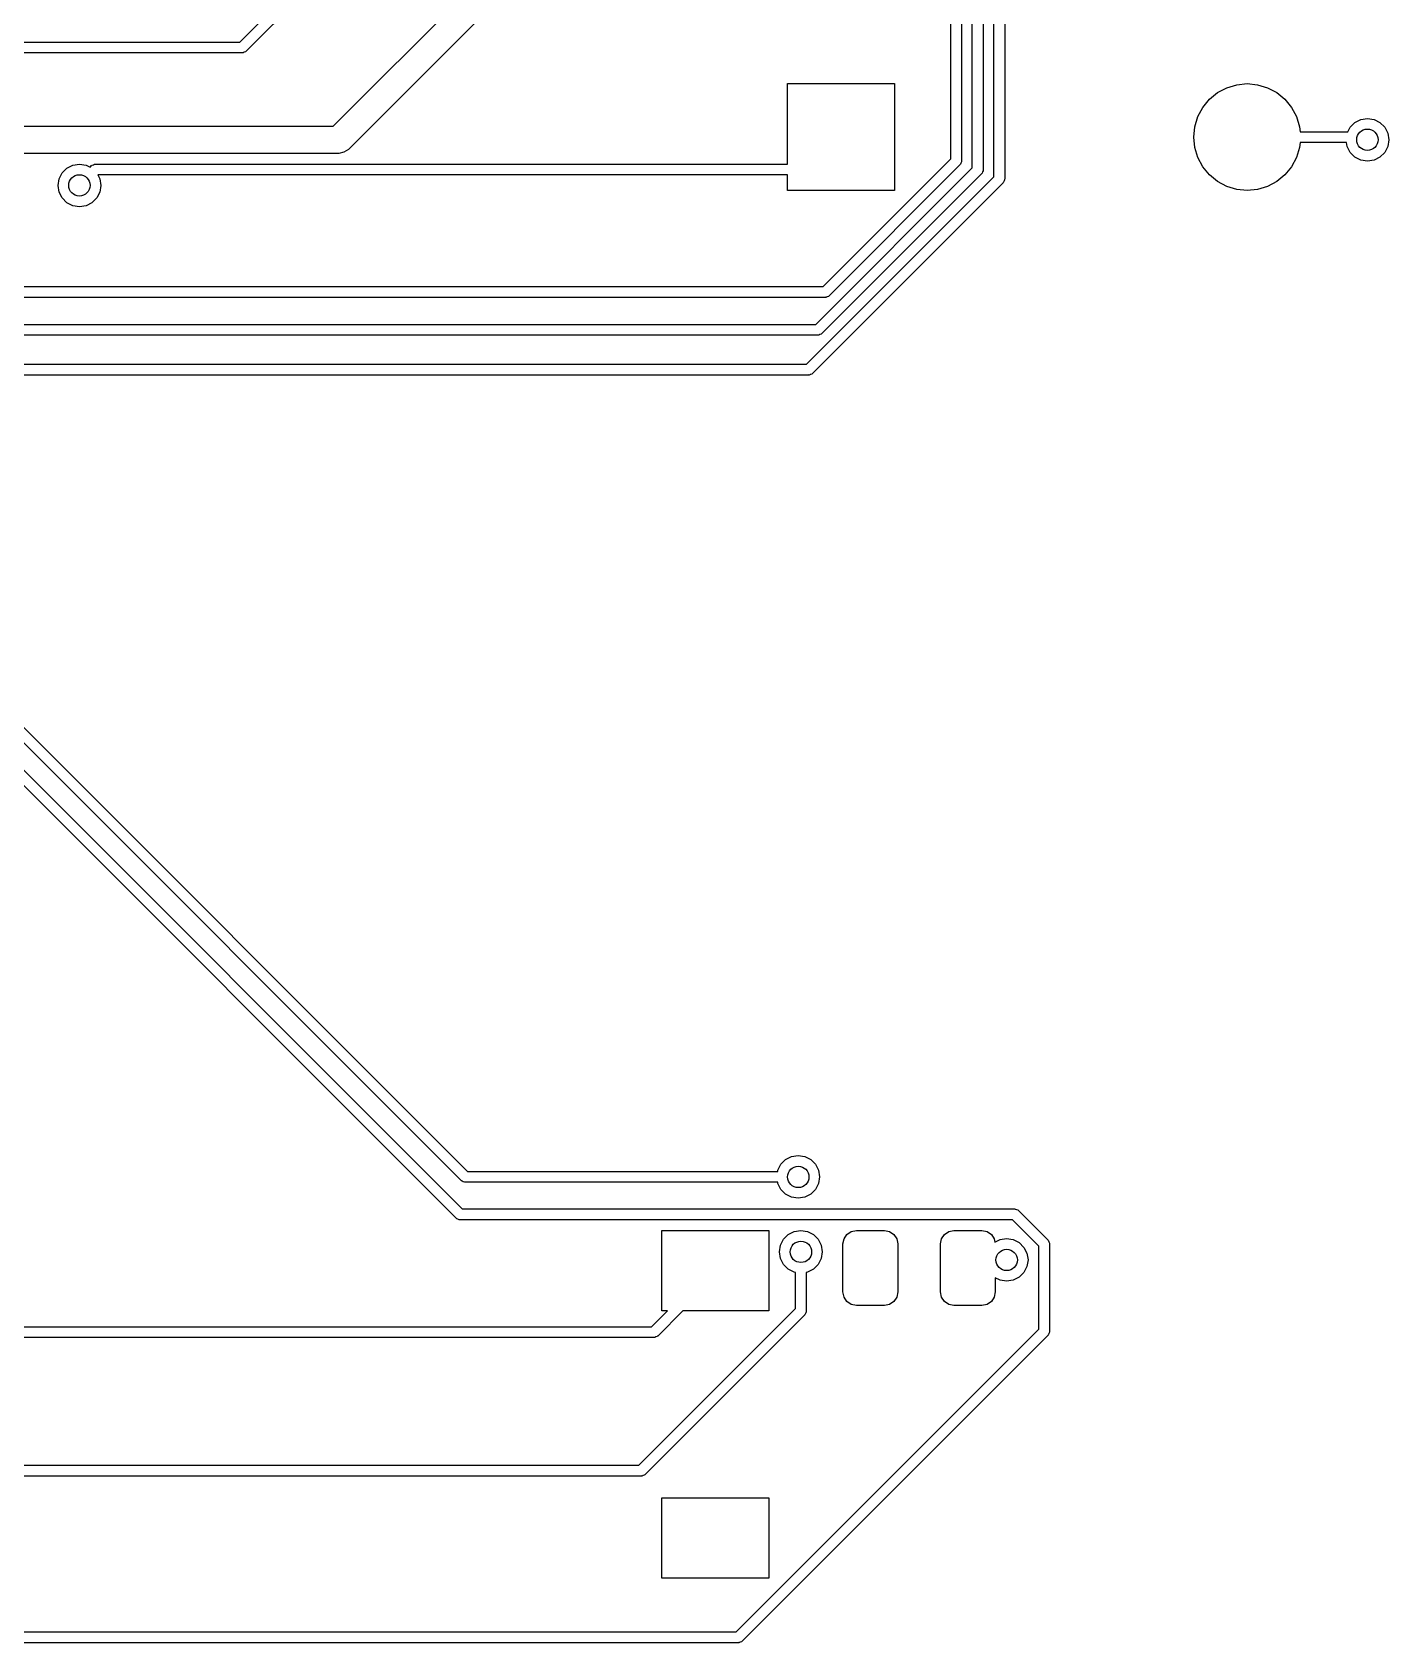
# Model space of a CAD drawing. Extents: x 5.11 to 8.2, y -3.91 to -1.13.
# Drawn here: x 7.198 to 8.197, y -3.908 to -2.722 of the extents above; entities that cross this region are included whole.
import ezdxf

# ---------------------------------------------------------------- set-up
doc = ezdxf.new("R2010")
doc.units = 0
doc.header["$MEASUREMENT"] = 0
doc.layers.add('BLACK', color=7, linetype='CONTINUOUS')

msp = doc.modelspace()

# ---------------------------------------------------------------- linework, layer by layer
at = {"layer": 'BLACK', "linetype": 'CONTINUOUS'}
for p, q in [((7.87414, -2.81521), (7.87414, -2.15736)), ((7.88214, -2.1557), (7.88214, -2.81687)), ((7.89002, -2.82178), (7.89002, -2.3041)), ((7.89802, -2.30575), (7.89802, -2.82344)), ((7.90589, -2.82836), (7.90589, -2.31067)), ((7.91389, -2.31233), (7.91389, -2.83002)), ((7.35057, -2.7292), (7.45856, -2.62121)), ((7.46075, -2.63034), (7.35506, -2.73603)), ((7.41921, -2.79118), (7.58055, -2.62984)), ((7.59762, -2.64105), (7.43042, -2.80825)), ((6.97638, -2.7292), (7.35057, -2.7292)), ((7.35223, -2.7372), (6.97638, -2.7372)), ((7.35254, -2.7371), (7.35223, -2.7372)), ((7.35285, -2.73716), (7.35254, -2.7371)), ((7.35369, -2.73673), (7.35285, -2.73716)), ((7.35458, -2.73644), (7.35369, -2.73673)), ((7.35477, -2.73618), (7.35458, -2.73644)), ((7.35506, -2.73603), (7.35477, -2.73618)), ((7.75394, -2.81906), (7.75394, -2.75984)), ((7.75394, -2.75984), (7.83268, -2.75984)), ((7.83268, -2.75984), (7.83268, -2.83858)), ((8.07065, -2.76648), (8.07745, -2.76284)), ((8.07745, -2.76284), (8.08484, -2.7606)), ((8.08484, -2.7606), (8.09252, -2.75984)), ((8.09252, -2.75984), (8.1002, -2.7606)), ((8.1002, -2.7606), (8.10759, -2.76284)), ((8.10759, -2.76284), (8.11439, -2.76648)), ((8.05978, -2.77734), (8.06468, -2.77137)), ((8.06468, -2.77137), (8.07065, -2.76648)), ((8.11439, -2.76648), (8.12036, -2.77137)), ((8.12036, -2.77137), (8.12525, -2.77734)), ((8.05391, -2.79153), (8.05615, -2.78415)), ((8.05615, -2.78415), (8.05978, -2.77734)), ((8.12525, -2.77734), (8.12889, -2.78415)), ((8.12889, -2.78415), (8.13113, -2.79153)), ((8.17185, -2.78844), (8.17624, -2.7862)), ((8.17624, -2.7862), (8.1811, -2.78543)), ((8.1811, -2.78543), (8.18597, -2.7862)), ((8.18597, -2.7862), (8.19036, -2.78844)), ((7.06615, -2.79118), (7.41921, -2.79118)), ((8.05315, -2.79921), (8.05391, -2.79153)), ((8.13113, -2.79153), (8.1315, -2.79521)), ((8.1315, -2.79521), (8.16669, -2.79521)), ((8.16669, -2.79521), (8.16836, -2.79192)), ((8.16836, -2.79192), (8.17185, -2.78844)), ((8.19036, -2.78844), (8.19384, -2.79192)), ((8.19384, -2.79192), (8.19608, -2.79631)), ((8.19608, -2.79631), (8.19685, -2.80118)), ((7.42718, -2.81042), (7.42335, -2.81118)), ((7.43042, -2.80825), (7.42718, -2.81042)), ((7.43042, -2.80825), (7.43042, -2.80825)), ((8.05391, -2.80689), (8.05315, -2.79921)), ((8.05615, -2.81428), (8.05391, -2.80689)), ((8.13113, -2.80689), (8.12889, -2.81428)), ((8.1315, -2.80321), (8.13113, -2.80689)), ((8.16568, -2.80321), (8.1315, -2.80321)), ((8.16613, -2.80605), (8.16568, -2.80321)), ((8.16836, -2.81044), (8.16613, -2.80605)), ((8.17185, -2.81392), (8.16836, -2.81044)), ((8.19384, -2.81044), (8.19036, -2.81392)), ((8.19608, -2.80605), (8.19384, -2.81044)), ((8.19685, -2.80118), (8.19608, -2.80605)), ((7.42335, -2.81118), (7.06201, -2.81118)), ((7.21954, -2.82553), (7.22303, -2.82204)), ((7.22303, -2.82204), (7.22742, -2.81981)), ((7.22742, -2.81981), (7.23228, -2.81904)), ((7.23228, -2.81904), (7.23715, -2.81981)), ((7.23715, -2.81981), (7.2401, -2.82131)), ((7.2401, -2.82131), (7.24118, -2.82023)), ((7.24118, -2.82023), (7.24147, -2.82008)), ((7.24147, -2.82008), (7.24166, -2.81982)), ((7.24166, -2.81982), (7.24255, -2.81953)), ((7.24255, -2.81953), (7.24339, -2.8191)), ((7.24339, -2.8191), (7.2437, -2.81915)), ((7.2437, -2.81915), (7.24401, -2.81906)), ((7.24401, -2.81906), (7.75394, -2.81906)), ((7.77471, -2.93709), (7.89002, -2.82178)), ((7.78008, -2.90927), (7.87414, -2.81521)), ((7.88097, -2.81969), (7.78457, -2.9161)), ((7.88112, -2.81941), (7.88097, -2.81969)), ((7.88138, -2.81922), (7.88112, -2.81941)), ((7.88167, -2.81833), (7.88138, -2.81922)), ((7.88209, -2.81749), (7.88167, -2.81833)), ((7.88214, -2.81687), (7.88204, -2.81717)), ((7.88204, -2.81717), (7.88209, -2.81749)), ((8.05978, -2.82109), (8.05615, -2.81428)), ((8.06468, -2.82705), (8.05978, -2.82109)), ((8.12525, -2.82109), (8.12036, -2.82705)), ((8.12889, -2.81428), (8.12525, -2.82109)), ((8.17624, -2.81616), (8.17185, -2.81392)), ((8.1811, -2.81693), (8.17624, -2.81616)), ((8.18597, -2.81616), (8.1811, -2.81693)), ((8.19036, -2.81392), (8.18597, -2.81616)), ((7.21654, -2.83478), (7.21731, -2.82992)), ((7.21731, -2.82992), (7.21954, -2.82553)), ((7.75394, -2.82706), (7.2458, -2.82706)), ((7.2458, -2.82706), (7.24726, -2.82992)), ((7.24726, -2.82992), (7.24803, -2.83478)), ((7.75394, -2.83858), (7.75394, -2.82706)), ((7.76778, -2.96647), (7.90589, -2.82836)), ((7.91272, -2.83284), (7.77226, -2.9733)), ((7.89684, -2.82627), (7.77919, -2.94392)), ((7.89699, -2.82598), (7.89684, -2.82627)), ((7.89725, -2.82579), (7.89699, -2.82598)), ((7.89754, -2.8249), (7.89725, -2.82579)), ((7.89797, -2.82407), (7.89754, -2.8249)), ((7.89802, -2.82344), (7.89792, -2.82375)), ((7.89792, -2.82375), (7.89797, -2.82407)), ((7.91286, -2.83256), (7.91272, -2.83284)), ((7.91313, -2.83237), (7.91286, -2.83256)), ((7.91342, -2.83148), (7.91313, -2.83237)), ((7.91384, -2.83064), (7.91342, -2.83148)), ((7.91389, -2.83002), (7.91379, -2.83032)), ((7.91379, -2.83032), (7.91384, -2.83064)), ((8.07065, -2.83195), (8.06468, -2.82705)), ((8.07745, -2.83559), (8.07065, -2.83195)), ((8.11439, -2.83195), (8.10759, -2.83559)), ((8.12036, -2.82705), (8.11439, -2.83195)), ((7.21731, -2.83965), (7.21654, -2.83478)), ((7.21954, -2.84404), (7.21731, -2.83965)), ((7.22303, -2.84752), (7.21954, -2.84404)), ((7.24502, -2.84404), (7.24154, -2.84752)), ((7.24726, -2.83965), (7.24502, -2.84404)), ((7.24803, -2.83478), (7.24726, -2.83965)), ((7.83268, -2.83858), (7.75394, -2.83858)), ((8.08484, -2.83783), (8.07745, -2.83559)), ((8.09252, -2.83858), (8.08484, -2.83783)), ((8.1002, -2.83783), (8.09252, -2.83858)), ((8.10759, -2.83559), (8.1002, -2.83783)), ((7.22742, -2.84976), (7.22303, -2.84752)), ((7.23228, -2.85053), (7.22742, -2.84976)), ((7.23715, -2.84976), (7.23228, -2.85053)), ((7.24154, -2.84752), (7.23715, -2.84976)), ((7.50978, -3.59529), (6.8141, -2.89961)), ((6.82093, -2.89512), (7.51426, -3.58846)), ((7.51367, -3.56768), (6.8456, -2.89961)), ((6.85243, -2.89512), (7.51816, -3.56085)), ((6.91906, -2.90927), (7.78008, -2.90927)), ((7.78174, -2.91727), (6.91906, -2.91727)), ((7.78205, -2.91717), (7.78174, -2.91727)), ((7.78237, -2.91722), (7.78205, -2.91717)), ((7.7832, -2.91679), (7.78237, -2.91722)), ((7.78409, -2.9165), (7.7832, -2.91679)), ((7.78428, -2.91624), (7.78409, -2.9165)), ((7.78457, -2.9161), (7.78428, -2.91624)), ((6.94689, -2.93709), (7.77471, -2.93709)), ((7.77637, -2.94509), (6.94689, -2.94509)), ((7.77667, -2.94499), (7.77637, -2.94509)), ((7.77699, -2.94504), (7.77667, -2.94499)), ((7.77783, -2.94462), (7.77699, -2.94504)), ((7.77872, -2.94433), (7.77783, -2.94462)), ((7.77891, -2.94407), (7.77872, -2.94433)), ((7.77919, -2.94392), (7.77891, -2.94407)), ((6.99346, -2.96647), (7.76778, -2.96647)), ((7.76943, -2.97447), (6.99346, -2.97447)), ((7.76974, -2.97437), (7.76943, -2.97447)), ((7.77006, -2.97442), (7.76974, -2.97437)), ((7.77089, -2.974), (7.77006, -2.97442)), ((7.77178, -2.97371), (7.77089, -2.974)), ((7.77197, -2.97345), (7.77178, -2.97371)), ((7.77226, -2.9733), (7.77197, -2.97345)), ((7.74683, -3.55999), (7.74907, -3.5556)), ((7.74907, -3.5556), (7.75255, -3.55211)), ((7.75255, -3.55211), (7.75694, -3.54988)), ((7.75694, -3.54988), (7.76181, -3.54911)), ((7.76181, -3.54911), (7.76668, -3.54988)), ((7.76668, -3.54988), (7.77107, -3.55211)), ((7.77107, -3.55211), (7.77455, -3.5556)), ((7.77455, -3.5556), (7.77679, -3.55999)), ((7.51396, -3.56783), (7.51367, -3.56768)), ((7.51415, -3.56809), (7.51396, -3.56783)), ((7.51504, -3.56838), (7.51415, -3.56809)), ((7.51587, -3.56881), (7.51504, -3.56838)), ((7.51619, -3.56875), (7.51587, -3.56881)), ((7.5165, -3.56885), (7.51619, -3.56875)), ((7.7467, -3.56885), (7.5165, -3.56885)), ((7.51816, -3.56085), (7.7467, -3.56085)), ((7.7467, -3.56085), (7.74683, -3.55999)), ((7.74683, -3.56972), (7.7467, -3.56885)), ((7.77679, -3.55999), (7.77756, -3.56485)), ((7.77756, -3.56485), (7.77679, -3.56972)), ((7.74907, -3.57411), (7.74683, -3.56972)), ((7.75255, -3.57759), (7.74907, -3.57411)), ((7.75694, -3.57983), (7.75255, -3.57759)), ((7.76181, -3.5806), (7.75694, -3.57983)), ((7.76668, -3.57983), (7.76181, -3.5806)), ((7.77107, -3.57759), (7.76668, -3.57983)), ((7.77455, -3.57411), (7.77107, -3.57759)), ((7.77679, -3.56972), (7.77455, -3.57411)), ((7.51426, -3.58846), (7.9212, -3.58846)), ((7.9212, -3.58846), (7.9215, -3.58856)), ((7.9215, -3.58856), (7.92182, -3.58851)), ((7.92182, -3.58851), (7.92266, -3.58893)), ((7.92266, -3.58893), (7.92355, -3.58922)), ((7.92355, -3.58922), (7.92374, -3.58948)), ((7.92374, -3.58948), (7.92403, -3.58963)), ((7.92403, -3.58963), (7.9458, -3.61141)), ((7.51007, -3.59543), (7.50978, -3.59529)), ((7.51026, -3.59569), (7.51007, -3.59543)), ((7.51115, -3.59598), (7.51026, -3.59569)), ((7.51198, -3.59641), (7.51115, -3.59598)), ((7.5123, -3.59636), (7.51198, -3.59641)), ((7.51261, -3.59646), (7.5123, -3.59636)), ((7.91954, -3.59646), (7.51261, -3.59646)), ((7.66142, -3.66339), (7.66142, -3.60433)), ((7.66142, -3.60433), (7.74016, -3.60433)), ((7.74016, -3.60433), (7.74016, -3.66339)), ((7.7545, -3.60732), (7.75889, -3.60508)), ((7.75889, -3.60508), (7.76376, -3.60431)), ((7.76376, -3.60431), (7.76863, -3.60508)), ((7.76863, -3.60508), (7.77302, -3.60732)), ((7.79767, -3.60721), (7.80086, -3.60508)), ((7.80086, -3.60508), (7.80463, -3.60433)), ((7.80463, -3.60433), (7.8253, -3.60433)), ((7.8253, -3.60433), (7.82906, -3.60508)), ((7.82906, -3.60508), (7.83225, -3.60721)), ((7.86952, -3.60721), (7.87271, -3.60508)), ((7.87271, -3.60508), (7.87648, -3.60433)), ((7.87648, -3.60433), (7.89715, -3.60433)), ((7.89715, -3.60433), (7.90091, -3.60508)), ((7.90091, -3.60508), (7.90411, -3.60721)), ((7.93898, -3.61589), (7.91954, -3.59646)), ((7.74801, -3.62006), (7.74878, -3.61519)), ((7.74878, -3.61519), (7.75102, -3.6108)), ((7.75102, -3.6108), (7.7545, -3.60732)), ((7.77302, -3.60732), (7.7765, -3.6108)), ((7.7765, -3.6108), (7.77874, -3.61519)), ((7.77874, -3.61519), (7.77951, -3.62006)), ((7.79478, -3.61417), (7.79553, -3.61041)), ((7.79478, -3.64961), (7.79478, -3.61417)), ((7.79553, -3.61041), (7.79767, -3.60721)), ((7.83225, -3.60721), (7.83439, -3.61041)), ((7.83439, -3.61041), (7.83514, -3.61417)), ((7.83514, -3.61417), (7.83514, -3.64961)), ((7.86663, -3.61417), (7.86738, -3.61041)), ((7.86663, -3.64961), (7.86663, -3.61417)), ((7.86738, -3.61041), (7.86952, -3.60721)), ((7.90411, -3.60721), (7.90624, -3.61041)), ((7.90624, -3.61041), (7.90674, -3.61292)), ((7.90674, -3.61292), (7.91049, -3.61101)), ((7.91049, -3.61101), (7.91535, -3.61024)), ((7.91535, -3.61024), (7.92022, -3.61101)), ((7.92022, -3.61101), (7.92461, -3.61324)), ((7.92461, -3.61324), (7.92809, -3.61673)), ((7.92809, -3.61673), (7.93033, -3.62112)), ((7.93898, -3.67696), (7.93898, -3.61589)), ((7.9458, -3.61141), (7.94595, -3.6117)), ((7.94595, -3.6117), (7.94621, -3.61189)), ((7.94621, -3.61189), (7.9465, -3.61278)), ((7.9465, -3.61278), (7.94693, -3.61361)), ((7.94693, -3.61361), (7.94688, -3.61393)), ((7.94688, -3.61393), (7.94698, -3.61424)), ((7.94698, -3.61424), (7.94698, -3.67861)), ((7.74878, -3.62493), (7.74801, -3.62006)), ((7.75102, -3.62932), (7.74878, -3.62493)), ((7.77874, -3.62493), (7.7765, -3.62932)), ((7.77951, -3.62006), (7.77874, -3.62493)), ((7.93033, -3.62112), (7.9311, -3.62598)), ((7.9311, -3.62598), (7.93033, -3.63085)), ((7.7545, -3.6328), (7.75102, -3.62932)), ((7.75889, -3.63504), (7.7545, -3.6328)), ((7.75976, -3.63517), (7.75889, -3.63504)), ((7.75976, -3.66187), (7.75976, -3.63517)), ((7.76863, -3.63504), (7.76776, -3.63517)), ((7.76776, -3.63517), (7.76776, -3.66353)), ((7.77302, -3.6328), (7.76863, -3.63504)), ((7.7765, -3.62932), (7.77302, -3.6328)), ((7.91049, -3.64096), (7.90699, -3.63918)), ((7.90699, -3.63918), (7.90699, -3.64961)), ((7.92461, -3.63872), (7.92022, -3.64096)), ((7.92809, -3.63524), (7.92461, -3.63872)), ((7.93033, -3.63085), (7.92809, -3.63524)), ((7.79553, -3.65337), (7.79478, -3.64961)), ((7.83514, -3.64961), (7.83439, -3.65337)), ((7.86738, -3.65337), (7.86663, -3.64961)), ((7.90699, -3.64961), (7.90624, -3.65337)), ((7.91535, -3.64173), (7.91049, -3.64096)), ((7.92022, -3.64096), (7.91535, -3.64173)), ((7.64447, -3.77717), (7.75976, -3.66187)), ((7.65379, -3.6752), (7.6656, -3.66339)), ((7.67692, -3.66339), (7.65828, -3.68203)), ((7.6656, -3.66339), (7.66142, -3.66339)), ((7.74016, -3.66339), (7.67692, -3.66339)), ((7.76771, -3.66416), (7.76729, -3.66499)), ((7.76776, -3.66353), (7.76766, -3.66384)), ((7.76766, -3.66384), (7.76771, -3.66416)), ((7.79767, -3.65657), (7.79553, -3.65337)), ((7.80086, -3.6587), (7.79767, -3.65657)), ((7.80463, -3.65945), (7.80086, -3.6587)), ((7.8253, -3.65945), (7.80463, -3.65945)), ((7.82906, -3.6587), (7.8253, -3.65945)), ((7.83225, -3.65657), (7.82906, -3.6587)), ((7.83439, -3.65337), (7.83225, -3.65657)), ((7.86952, -3.65657), (7.86738, -3.65337)), ((7.87271, -3.6587), (7.86952, -3.65657)), ((7.87648, -3.65945), (7.87271, -3.6587)), ((7.89715, -3.65945), (7.87648, -3.65945)), ((7.90091, -3.6587), (7.89715, -3.65945)), ((7.90411, -3.65657), (7.90091, -3.6587)), ((7.90624, -3.65337), (7.90411, -3.65657)), ((6.70669, -3.6752), (7.65379, -3.6752)), ((7.76659, -3.66636), (7.64895, -3.78399)), ((7.76673, -3.66607), (7.76659, -3.66636)), ((7.767, -3.66588), (7.76673, -3.66607)), ((7.76729, -3.66499), (7.767, -3.66588)), ((7.65545, -3.6832), (6.70269, -3.6832)), ((7.65576, -3.6831), (7.65545, -3.6832)), ((7.65607, -3.68315), (7.65576, -3.6831)), ((7.65691, -3.68272), (7.65607, -3.68315)), ((7.6578, -3.68243), (7.65691, -3.68272)), ((7.65799, -3.68217), (7.6578, -3.68243)), ((7.65828, -3.68203), (7.65799, -3.68217)), ((7.71601, -3.89992), (7.93898, -3.67696)), ((7.9458, -3.68144), (7.7205, -3.90675)), ((7.94595, -3.68115), (7.9458, -3.68144)), ((7.94621, -3.68097), (7.94595, -3.68115)), ((7.9465, -3.68007), (7.94621, -3.68097)), ((7.94693, -3.67924), (7.9465, -3.68007)), ((7.94698, -3.67861), (7.94688, -3.67892)), ((7.94688, -3.67892), (7.94693, -3.67924)), ((5.625, -3.77717), (7.64447, -3.77717)), ((7.64613, -3.78517), (5.62335, -3.78517)), ((7.64643, -3.78507), (7.64613, -3.78517)), ((7.64675, -3.78512), (7.64643, -3.78507)), ((7.64759, -3.78469), (7.64675, -3.78512)), ((7.64848, -3.7844), (7.64759, -3.78469)), ((7.64867, -3.78414), (7.64848, -3.7844)), ((7.64895, -3.78399), (7.64867, -3.78414)), ((7.66142, -3.86024), (7.66142, -3.80118)), ((7.66142, -3.80118), (7.74016, -3.80118)), ((7.74016, -3.80118), (7.74016, -3.86024)), ((7.74016, -3.86024), (7.66142, -3.86024)), ((5.41233, -3.89992), (7.71601, -3.89992)), ((7.71767, -3.90792), (5.41068, -3.90792)), ((7.71798, -3.90782), (7.71767, -3.90792)), ((7.7183, -3.90787), (7.71798, -3.90782)), ((7.71913, -3.90745), (7.7183, -3.90787)), ((7.72002, -3.90716), (7.71913, -3.90745)), ((7.72021, -3.9069), (7.72002, -3.90716)), ((7.7205, -3.90675), (7.72021, -3.9069))]:
    msp.add_line(p, q, dxfattribs=at)
at = {"layer": 'BLACK'}
for centre in [(8.1811, -2.80118), (7.23228, -2.83478), (7.76181, -3.56485), (7.76376, -3.62006), (7.91535, -3.62598)]:
    msp.add_circle(centre, 0.00787, dxfattribs=at)

doc.saveas('drawing.dxf')
